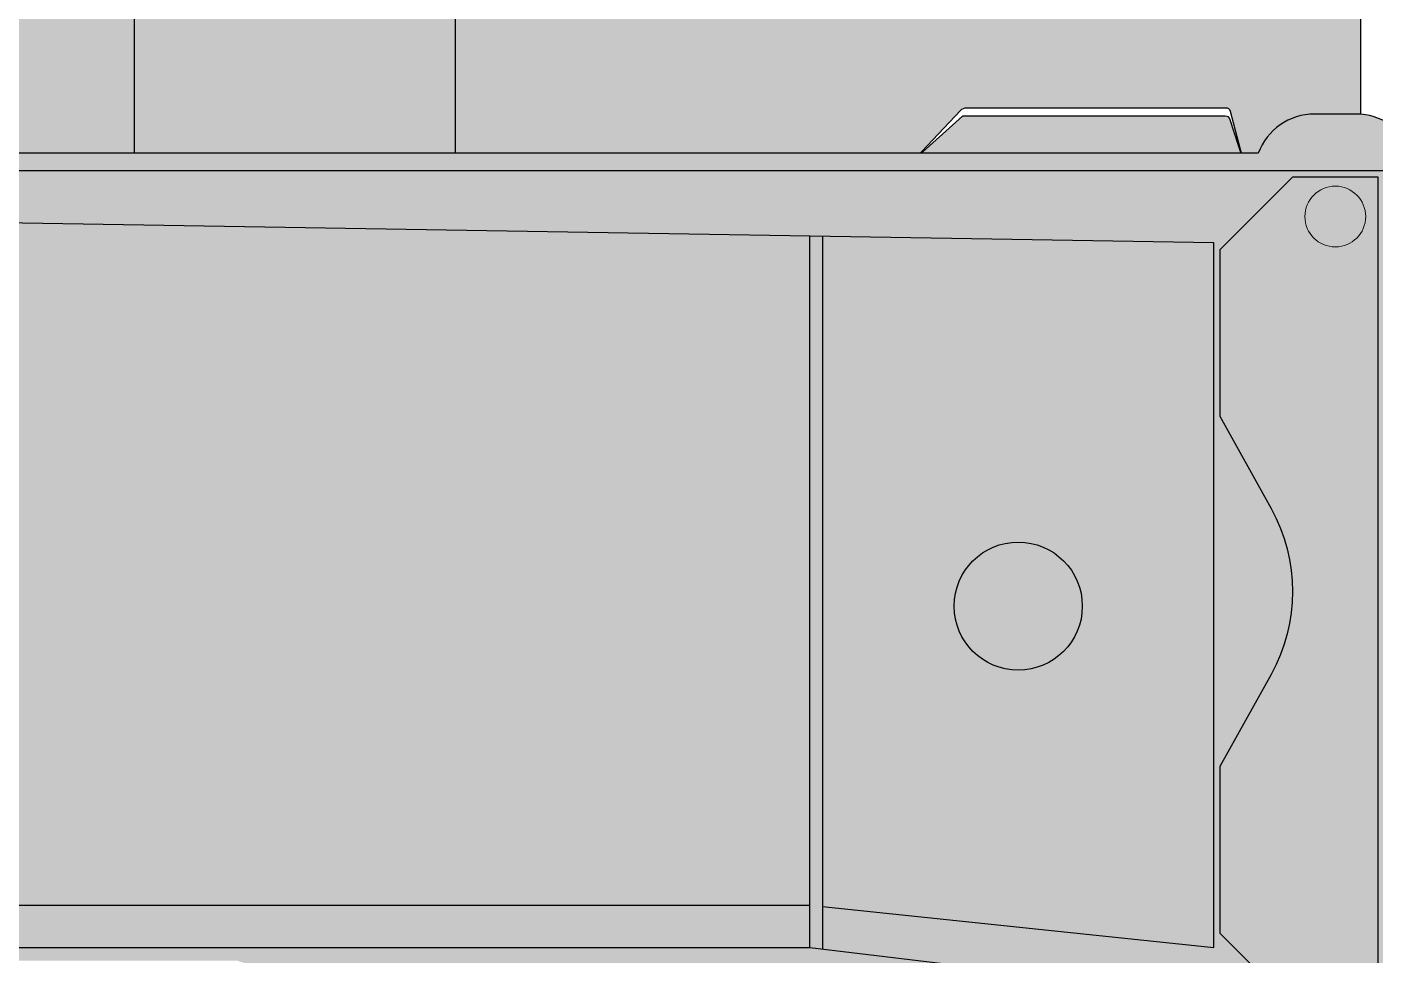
# Model space of a CAD drawing. Header units: millimetres. Extents: x 144133 to 166609, y 63848 to 108303.
# Drawn here: x 148082 to 149660, y 88990 to 90076 of the extents above; entities that cross this region are included whole.
import ezdxf
from ezdxf.enums import TextEntityAlignment as Align

# ---------------------------------------------------------------- set-up
doc = ezdxf.new("R2010")
doc.units = ezdxf.units.MM
doc.set_wipeout_variables(frame=1)
doc.layers.add('Техника. Кран Liebherr LTM 1800', color=250, linetype='Continuous')
doc.layers.add('Техника. Кран Liebherr LTM 1800. Штриховка', color=7, linetype='Continuous', lineweight=15, true_color=0xffdd75)
doc.styles.add('arial', font='arial.ttf')

# ---------------------------------------------------------------- blocks, each defined once
blk = doc.blocks.new('LTM 1800-20221125.20095300')
at = {"color": 0, "linetype": 'ByBlock', "lineweight": -2, "transparency": 16777216}
for points in [[(13039.99999999996, 574.9999999999782, 5.551115123125783e-17), (5366.418795345759, 574.9999999999127), (5321.418572420502, 711.771145181061), (5186.785873434987, 814.3067095433071), (4744.999999999971, 967.6683015016897), (4664.523008593416, 967.849988892016, 0.6072308632839543), (4606.24637216561, 856.3510963770277), (4627.138466358316, 826.4478385622788, -0.9447245870734158), (4589.302966582414, 700.4559649993607), (4280.25369134279, 705.0931991454272), (4374.902266237841, 574.9999999999709), (2000, 575), (2000, 587), (726.904926303454, 587), (700, 575), (-97.76060571771814, 219.1868243524586, 0.6038754934482414), (-125.240387345053, -204.7311539010734), (1147, -983), (1200, -983), (1199.999999999971, -1063), (17104.99999999999, -1063.000000000029)], [(17674.99999999999, -827.0000000000291, 3.061616997868379e-17), (17729.99999999999, -827.0000000000291, 2.775557561562891e-17), (17729.99999999999, -617.0000000000291)]]:
    blk.add_lwpolyline(points, format="xyb", dxfattribs=at)
blk = doc.blocks.new('LTM 1800-20221126.065234')
at = {"color": 0, "linetype": 'ByBlock', "lineweight": -2, "transparency": 16777216}
blk.add_wipeout([(1498.1999999999452, 2481.999999999999), (1486.9999999998763, 2481.999999999999), (1486.9999999998763, 2491.999999999999), (1509.9999999998763, 2491.999999999999), (1509.9999999998763, 2507), (1486.9999999998763, 2507), (1486.9999999998763, 2521.999999999999), (1566.9999999998763, 2521.999999999999), (1591.9999999998763, 2642), (1535.2999999999302, 2672), (1629.9372942945847, 2965.9046406668203), (1629.9372942945847, 2965.9046406668203), (1640.1830675697393, 2993.124176118391), (1653.016433690731, 3019.2236721711834), (1668.3167762725934, 3043.957828657366), (1685.940292668878, 3067.0941777651014), (1685.940292668878, 3067.0941777651014), (1868.950260808684, 3284.6118471215004), (1868.950260808684, 3284.6118471215004), (1927.9761083622498, 3419.622113809516), (1904.1449803393307, 3565.0315362268484), (1805.1109777537322, 3674.137398225469), (1662.6819218241062, 3711.896990617097), (1662.6819218241071, 3711.896990617097), (1456.961508002125, 3706.1043953773033), (1468.9227933124348, 3765.8119523709393), (1468.9227933124348, 3765.8119523709393), (1448.8601995450526, 3867.145072080455), (1371.1534826401721, 3935.2080941012455), (1268.0605219082, 3941.7464628775024), (1182.3776214204554, 3884.0459482979486), (1182.3776214204554, 3884.0459482979486), (1166.5485015341756, 3858.603457899687), (1127.218866488155, 3922.88987170569), (1127.218866488155, 3922.88987170569), (1102.4902737210905, 3953.672919973277), (1070.7861131263298, 3977.2089681093894), (1034.1638222281554, 3991.9706472230037), (994.9999999998754, 3997), (994.9999999998763, 3997), (552.1219802143678, 3997), (552.1219802143678, 3997), (546.8431893889665, 3996.2907845206346), (541.9387785801346, 3994.2134367421622), (537.7565761941496, 3990.915285384631), (534.5931904980098, 3986.6302404476482), (529.1921970451867, 3991.192197045195), (514.9999999998754, 3997), (514.9999999998754, 4028.971143170318), (514.9999999998754, 4028.971143170318), (514.2387953249922, 4032.7979774939695), (512.0710678117434, 4036.0422109821848), (508.8268343235286, 4038.2099384954336), (504.9999999998763, 4038.971143170318), (-1497.8777827356244, 4038.971143170318), (-1512.0218281127748, 4037.9658196957025), (-1609.9710667340619, 4027), (-1664.9855333671517, 4027), (-1664.9855333671517, 4076.999999999999), (-1889.9855333671514, 4076.999999999999), (-1924.985533367151, 4042), (-1924.985533367151, 4038.971143170321), (-2849.86120886798, 4038.971143170318), (-2864.005254245131, 4037.9658196957025), (-2961.954492866411, 4027), (-3016.9544928664113, 4027), (-3016.9544928664113, 4076.999999999999), (-3241.9544928664113, 4076.999999999999), (-3322.0637521503454, 3997), (-5534.853399503736, 3997), (-5534.853399503736, 3997), (-5545.104278858524, 4015.6503958060475), (-5560.485723099349, 4030.358521598787), (-5579.575991460482, 4039.76487291949), (-5600.610528394813, 4042.999999999982), (-5649.389471605304, 4043), (-5649.389471605304, 4043), (-5670.424008539641, 4039.76487291951), (-5689.5142769007825, 4030.3585215988014), (-5704.895721141611, 4015.6503958060566), (-5715.146600496395, 3997), (-8010.000000000116, 3997), (-8010.000000000116, 3977), (-8010.000000000116, 3977), (-8065.077899196065, 3962.2177768074926), (-8105.352638412214, 3921.844091275658), (-8119.999668846503, 3866.7300857796927), (-8105.082341899164, 3811.688624506409), (-8105.082341899164, 3811.688624506409), (-8071.938029983664, 3754.7123014729004), (-8071.938029983664, 3754.7123014729004), (-8064.354313500576, 3736.5299102564904), (-8061.766899460295, 3716.999999999999), (-8064.354313500576, 3697.4700897435087), (-8071.938029983664, 3679.2876985270987), (-8105.082341899106, 3622.311375493716), (-8105.082341899106, 3622.311375493716), (-8117.743681871726, 3589.1652659977663), (-8119.194566851546, 3553.71291717015), (-8109.284035961013, 3519.643055384585), (-8089.043254634366, 3490.500562768021), (-7955.939763296075, 3352.971013018998), (-7991.432228102232, 3236.77544371321), (-7991.432228102232, 3236.77544371321), (-7996.319197769046, 3226.805332607866), (-8004.083127719911, 3218.8676390073733), (-8013.942645980133, 3213.7612226853744), (-8024.90547785104, 3211.999999999999), (-8080.000000000116, 3211.999999999999), (-8085.196152422846, 3215), (-8108.725348828746, 3215), (-8108.725348828746, 3215), (-8116.76494922506, 3214.64019648275), (-8124.740267921379, 3213.5636627881604), (-8132.587537190636, 3211.77900648534), (-8140.244013142081, 3209.300497032389), (-8238.984133438797, 3172.383078802901), (-8238.984133438797, 3172.383078802901), (-8254.63309797673, 3160.724010147592), (-8261.60666768211, 3142.497839442177), (-8257.73692212937, 3123.3706587200804), (-8244.226875094806, 3109.28866304679), (-8165.884572681323, 3064.0577136593893), (-8165.884572681323, 3064.0577136593893), (-8155.326081594161, 3058.8508420739918), (-8144.178286740518, 3055.0666756340006), (-8132.631929981086, 3052.769962476371), (-8120.884572681272, 3051.999999999999), (-7885.000000000125, 3051.999999999999), (-7885.000000000116, 3066.999999999998), (-7870.000000000117, 3042), (-7685.000000000125, 3042), (-7670.000000000116, 3051.999999999999), (-6910.0000000001155, 3051.999999999999), (-6895.000000000116, 3046.999999999998), (-6240.000000000116, 3046.8564097080953), (-1700.000000000124, 2501.956409708102), (-1548.0000000001237, 2501.999999999999), (-1498.2000000000698, 2481.999999999999), (-1498.2000000000698, 2342), (1498.1999999999452, 2342)], dxfattribs=at)
at = {"layer": 'Техника. Кран Liebherr LTM 1800. Штриховка', "transparency": 16777216}
h = blk.add_hatch(color=256, dxfattribs=at)
h.dxf.hatch_style = 1
edge = h.paths.add_edge_path()
edge.add_line((1498.199999999946, 2342), (1498.199999999946, 2482))
edge.add_line((1498.199999999946, 2482), (1486.999999999876, 2482))
edge.add_line((1486.999999999876, 2482), (1486.999999999876, 2492))
edge.add_line((1486.999999999876, 2492), (1509.999999999876, 2492))
edge.add_line((1509.999999999876, 2492), (1509.999999999876, 2507))
edge.add_line((1509.999999999876, 2507), (1486.999999999876, 2507))
edge.add_line((1486.999999999876, 2507), (1486.999999999876, 2522))
edge.add_line((1486.999999999876, 2522), (1566.999999999876, 2522))
edge.add_line((1566.999999999876, 2522), (1591.999999999876, 2642))
edge.add_line((1591.999999999876, 2642), (1535.29999999993, 2672))
edge.add_line((1535.29999999993, 2672), (1629.937294294585, 2965.90464066682))
edge.add_arc((1915.498285909078, 2873.954001367293), 299.9999999990744, 139.9241928653084, 162.1514414502788, ccw=False)
edge.add_line((1685.940292668878, 3067.094177765102), (1868.950260808684, 3284.611847121501))
edge.add_arc((1669.999999999786, 3452.000000000005), 260.0000000000114, 319.9241928653432, 451.6128860610591)
edge.add_line((1662.681921824107, 3711.896990617097), (1456.961508002125, 3706.104395377304))
edge.add_line((1456.961508002125, 3706.104395377304), (1468.922793312435, 3765.811952370939))
edge.add_arc((1310.00000000211, 3787), 160.3289979881602, 352.4059439946281, 502.7501033896959)
edge.add_line((1182.377621420455, 3884.04594829795), (1166.548501534176, 3858.603457899688))
edge.add_line((1166.548501534176, 3858.603457899688), (1127.218866488154, 3922.889871705691))
edge.add_arc((995.0000000001171, 3842.000000000374), 154.9999999996257, 31.45778059819646, 90.000000000089)
edge.add_line((994.9999999998763, 3997), (552.1219802143678, 3997))
edge.add_arc((552.1219802143751, 3976.999999999996), 20.00000000000364, 90.00000000002085, 151.2157987777177)
edge.add_line((534.5931904980098, 3986.630240447648), (529.1921970451876, 3991.192197045195))
edge.add_line((529.1921970451876, 3991.192197045195), (514.9999999998763, 3997))
edge.add_line((514.9999999998763, 3997), (514.9999999998763, 4028.971143170318))
edge.add_arc((504.9999999998854, 4028.971143170327), 9.999999999990905, 359.9999999999479, 450.0000000000521)
edge.add_line((504.9999999998763, 4038.971143170318), (-1497.877782735624, 4038.971143170318))
edge.add_line((-1497.877782735624, 4038.971143170318), (-1512.021828112775, 4037.965819695703))
edge.add_line((-1512.021828112775, 4037.965819695703), (-1609.971066734062, 4027))
edge.add_line((-1609.971066734062, 4027), (-1664.985533367151, 4027))
edge.add_line((-1664.985533367151, 4027), (-1664.985533367151, 4077))
edge.add_line((-1664.985533367151, 4077), (-1889.985533367151, 4077))
edge.add_line((-1889.985533367151, 4077), (-1924.985533367151, 4042))
edge.add_line((-1924.985533367151, 4042), (-1924.985533367151, 4038.971143170322))
edge.add_line((-1924.985533367151, 4038.971143170322), (-2849.86120886798, 4038.971143170318))
edge.add_line((-2849.86120886798, 4038.971143170318), (-2864.00525424513, 4037.965819695703))
edge.add_line((-2864.00525424513, 4037.965819695703), (-2961.954492866411, 4027))
edge.add_line((-2961.954492866411, 4027), (-3016.954492866411, 4027))
edge.add_line((-3016.954492866411, 4027), (-3016.954492866411, 4077))
edge.add_line((-3016.954492866411, 4077), (-3241.954492866411, 4077))
edge.add_line((-3241.954492866411, 4077), (-3322.063752150345, 3997))
edge.add_line((-3322.063752150345, 3997), (-5534.853399503736, 3997))
edge.add_arc((-5600.610528394816, 3972.999999999993), 69.99999999998931, 20.05104256651545, 89.99999999999702)
edge.add_line((-5600.610528394813, 4042.999999999982), (-5649.389471605304, 4043))
edge.add_arc((-5649.389471605314, 3973.000000000019), 69.99999999998136, 89.99999999999183, 159.9489574335047)
edge.add_line((-5715.146600496395, 3997), (-8010.000000000116, 3997))
edge.add_line((-8010.000000000116, 3997), (-8010.000000000116, 3977))
edge.add_arc((-8010.000000000123, 3867.000000000002), 109.9999999999977, 89.99999999999669, 210.1874540748291)
edge.add_line((-8105.082341899164, 3811.688624506409), (-8071.938029983663, 3754.7123014729))
edge.add_arc((-8136.766899460345, 3717), 75.00000000005029, -30.187454074802417, 30.187454074802417, ccw=False)
edge.add_line((-8071.938029983663, 3679.2876985271), (-8105.082341899106, 3622.311375493715))
edge.add_arc((-8010.000000000233, 3567.000000000058), 109.9999999998841, 149.8125459250982, 224.0630417487506)
edge.add_line((-8089.043254634365, 3490.500562768022), (-7955.939763296075, 3352.971013019))
edge.add_line((-7955.939763296075, 3352.971013019), (-7991.432228102232, 3236.77544371321))
edge.add_arc((-8024.905477851014, 3247.000000000121), 35.00000000012149, 269.99999999995686, 343.01447010963625, ccw=False)
edge.add_line((-8024.90547785104, 3212), (-8080.000000000116, 3212))
edge.add_line((-8080.000000000116, 3212), (-8085.196152422846, 3215))
edge.add_line((-8085.196152422846, 3215), (-8108.725348828746, 3215))
edge.add_arc((-8108.725348828608, 3124.999999998839), 90.00000000116052, 90.00000000008801, 110.499999999806)
edge.add_line((-8140.244013142081, 3209.300497032389), (-8238.984133438797, 3172.383078802901))
edge.add_arc((-8226.726875094668, 3139.599552179197), 35.00000000002596, 110.500000000067, 239.9999999997636)
edge.add_line((-8244.226875094806, 3109.288663046791), (-8165.884572681323, 3064.057713659389))
edge.add_arc((-8120.884572681119, 3142.000000000837), 90.0000000008367, 240.0000000001571, 269.9999999999021)
edge.add_line((-8120.884572681272, 3052), (-7885.000000000124, 3052))
edge.add_line((-7885.000000000124, 3052), (-7885.000000000116, 3067))
edge.add_line((-7885.000000000116, 3067), (-7870.000000000116, 3042))
edge.add_line((-7870.000000000116, 3042), (-7685.000000000124, 3042))
edge.add_line((-7685.000000000124, 3042), (-7670.000000000116, 3052))
edge.add_line((-7670.000000000116, 3052), (-6910.000000000116, 3052))
edge.add_line((-6910.000000000116, 3052), (-6895.000000000116, 3047))
edge.add_line((-6895.000000000116, 3047), (-6240.000000000116, 3046.856409708096))
edge.add_line((-6240.000000000116, 3046.856409708096), (-1700.000000000124, 2501.956409708102))
edge.add_line((-1700.000000000124, 2501.956409708102), (-1548.000000000124, 2502))
edge.add_line((-1548.000000000124, 2502), (-1498.20000000007, 2482))
edge.add_line((-1498.20000000007, 2482), (-1498.20000000007, 2342))
edge.add_line((-1498.20000000007, 2342), (1498.199999999946, 2342))
edge = h.paths.add_edge_path(flags=16)
edge.add_arc((1670, 3452), 120, 0, 360)
edge = h.paths.add_edge_path(flags=16)
edge.add_arc((1309.999999999876, 3787), 70, 0, 360)
edge = h.paths.add_edge_path(flags=16)
edge.add_arc((994.9999999998763, 3842), 80, 0, 360)
edge = h.paths.add_edge_path(flags=16)
edge.add_arc((-8010.000000000116, 3867), 40.5, 0, 360)
edge = h.paths.add_edge_path(flags=16)
edge.add_arc((-8010.000000000116, 3567), 40.5, 0, 360)
edge = h.paths.add_edge_path(flags=16)
edge.add_arc((-8185.000000000116, 3137), 26, 0, 360)
at = {"color": 0, "linetype": 'ByBlock', "lineweight": -2, "transparency": 16777216}
for points in [[(-5534.853399503736, 3997, 0.3150539499969211), (-5600.610528394813, 4042.999999999982), (-5649.389471605304, 4043, 0.3150539499970721), (-5715.146600496395, 3997), (-8010.000000000116, 3997)], [(-8010.000000000116, 3977), (514.9999999998763, 3977), (1023.263654908049, 3547.69440019902, -0.2208426425573286), (1040.999999999876, 3509.496801164903), (1040.999999999876, 2522)], [(-5575.000000000116, 2999.16722021476), (-5575.000000000116, 3969.16722021476), (-5675.000000000116, 3969.16722021476), (-5760.000000000116, 3884.16722021476), (-5760.000000000116, 3689.16722021476), (-5700.101782725076, 3581.175537353178, -0.2587590782470376), (-5700.101782724996, 3387.158903076484), (-5760.000000000116, 3279.16722021476), (-5760.000000000116, 3084.16722021476), (-5675.000000000116, 2999.16722021476), (-5575.000000000116, 2999.16722021476)]]:
    blk.add_lwpolyline(points, format="xyb", dxfattribs=at)
for points in [[(-6225.000000000116, 3115.430616740108), (-5767.000000000116, 3067.512114537472), (-5767.000000000116, 3892.335164835211), (-7870.000000000116, 3927)], [(-6240.000000000116, 3067), (-6240.000000000116, 3900.131868131895)], [(-6225.000000000116, 3899.884615384712), (-6224.998747646925, 3065.190207267908)], [(-7870.000000000116, 3117), (-6240.000000000116, 3117)], [(1349.199999999946, 2522), (-1700.000000000124, 2522), (-6240.000000000116, 3067), (-7885.000000000116, 3067)]]:
    blk.add_lwpolyline(points, dxfattribs=at)
at = {"color": 0, "linetype": 'ByBlock', "lineweight": 5, "transparency": 16777216}
blk.add_circle((-5625.000000000113, 3923), 35.56255169178985, dxfattribs=at)
at = {"color": 0, "linetype": 'ByBlock', "lineweight": -2, "transparency": 16777216}
blk.add_circle((-5996.000000000116, 3467), 75, dxfattribs=at)
blk = doc.blocks.new('LTM 1800-20221126.062022')
at = {"color": 0, "linetype": 'ByBlock', "lineweight": -2, "transparency": 16777216}
blk.add_wipeout([(9187.282543326122, 172.0865631894485), (8489.99999999999, 175.00000000000728), (779.9999999999991, 174.99999999999181), (-4.820086052757688, 149.736240642349), (-4.820086052757688, 149.736240642349), (-107.62502126436448, 104.2162645132903), (-149.81380107072164, 3.637978807091713e-12), (-107.62502126436448, -104.21626451328302), (-4.820086052757688, -149.73624064234173), (-4.820086052757688, -149.73624064234173), (779.9999999999964, -175), (8489.999999999989, -175), (9142.29656830351, -172.27452687338518), (12079.999999999989, -159.99999999999363), (12079.999999999998, 160.00000000000637)], dxfattribs=at)
blk = doc.blocks.new('LTM 1800-20221126.073835')
at = {"color": 0, "linetype": 'ByBlock', "lineweight": -2, "transparency": 16777216}
blk.add_wipeout([(-187.50000000000063, 111.5578311690333), (-723.6150518666836, 111.5578311690333), (-723.6150518666836, 111.5578311690333), (-724.588456947181, 111.60561516593805), (-725.5345046640286, 111.83969737061307), (-726.4178796683748, 112.25133964588963), (-727.205606143154, 112.82517565210583), (-781.4784586887762, 161.23840480485524), (-1088.800000000003, 161.23840480485524), (-1088.800000000003, 161.23840480485524), (-1090.7527879445947, 161.21326835427976), (-1092.5494417024365, 160.44773071828536), (-1093.920241850975, 159.0567168612522), (-1094.6593994768555, 157.2490502432629), (-1094.6593994768555, 157.2490502432629), (-1109.1976206674008, 111.6423592814682), (-1232.4967116727858, 111.66939821557753), (-1232.4967116727858, 111.66939821557753), (-1238.237972894225, 110.5285351676348), (-1243.1054390548406, 107.27716282934057), (-1246.35787836977, 102.4104095574288), (-1247.5, 96.66939857601403), (-1247.5, 96.66939857601403), (-1247.5, -251.3306097861132), (-1247.5, -251.3306097861132), (-1246.3585075639476, -257.0701017584099), (-1243.1077642533287, -261.93604884095066), (-1238.2425299215597, -265.1878587952075), (-1232.5032883272215, -266.3306094256766), (-1232.5032883272215, -266.3306094256767), (-1113.059321077104, -266.3567941495421), (-1113.059321077104, -266.3567941495421), (-1111.4446154993775, -266.0892634436649), (-1110.0028144229086, -265.31463034521016), (-1108.8884124146182, -264.11589978947745), (-1108.220821963827, -262.6215203961036), (-1094.6593994768555, -210.750949756737), (-1094.6593994768555, -210.750949756737), (-1093.920241850975, -208.94328313874757), (-1092.5494417024365, -207.55226928171442), (-1090.7527879445947, -206.78673164572024), (-1088.800000000003, -206.76159519514465), (-786.5256841870505, -206.76159519514465), (-786.5256841870505, -206.76159519514465), (-784.3946679141728, -206.87386592839368), (-782.3349177528739, -207.43177662540893), (-780.4385576404011, -208.41037429382823), (-778.790403766252, -209.76589038740326), (-727.2657310069625, -264.85750751824514), (-727.2657310069625, -264.85750751824514), (-726.5483401300695, -265.489191086749), (-725.7248155943003, -265.9744550767092), (-724.8246337414089, -266.2959304765334), (-723.8800147018045, -266.4421107453236), (-723.8800147018046, -266.4421107453236), (-187.5, -266.4421107453236)], dxfattribs=at)
blk.add_wipeout([(187.49999999999994, 111.5578311690333), (187.49999999999994, -266.4421107453236), (-187.50000000000057, -266.4421107453236), (-187.50000000000057, 111.5578311690333)], dxfattribs=at)
at = {"layer": 'Техника. Кран Liebherr LTM 1800. Штриховка', "true_color": 0xadadad, "transparency": 16777216}
h = blk.add_hatch(color=253, dxfattribs=at)
h.dxf.hatch_style = 1
edge = h.paths.add_edge_path()
edge.add_line((-187.5, -266.4421107453236), (-187.5000000000006, 111.5578311690333))
edge.add_line((-187.5000000000006, 111.5578311690333), (-723.6150518666836, 111.5578311690333))
edge.add_arc((-723.8555922789536, 116.5962778620004), 5.044185243208882, 228.3840935869966, 272.7332816927611, ccw=False)
edge.add_line((-727.205606143154, 112.8251756521058), (-781.4784586887763, 161.2384048048552))
edge.add_line((-781.4784586887763, 161.2384048048552), (-1088.800000000003, 161.2384048048552))
edge.add_arc((-1089.712747629009, 156.2813114358644), 5.040424873276931, 79.56700916331948, 168.9307387456928)
edge.add_line((-1094.659399476855, 157.2490502432629), (-1109.197620667401, 111.6423592814681))
edge.add_line((-1109.197620667401, 111.6423592814681), (-1232.496711672786, 111.6693982155775))
edge.add_arc((-1232.500000000007, 96.66939857602127), 14.9999999999928, 89.98743951513597, 180.0000000000281)
edge.add_line((-1247.5, 96.66939857601392), (-1247.5, -251.3306097861132))
edge.add_arc((-1232.500000000005, -251.3306097861187), 14.99999999999454, 179.9999999999789, 269.9874395151568)
edge.add_line((-1232.503288327222, -266.3306094256768), (-1113.059321077104, -266.3567941495421))
edge.add_arc((-1113.058224968039, -261.3567942696881), 4.999999999999497, 269.9874395152324, 345.3481358550714)
edge.add_line((-1108.220821963827, -262.6215203961037), (-1094.659399476855, -210.7509497567371))
edge.add_arc((-1089.712747629009, -211.7186885641356), 5.040424873277001, 79.56700916331948, 168.9307387456928, ccw=False)
edge.add_line((-1088.800000000003, -206.7615951951448), (-786.5256841870505, -206.7615951951448))
edge.add_arc((-785.9880690345185, -216.8376930799351), 10.09043005208936, 44.49464076711672, 93.05414846750551, ccw=False)
edge.add_line((-778.790403766252, -209.7658903874035), (-727.2657310069626, -264.8575075182453))
edge.add_arc((-723.5831257597364, -261.3984488755588), 5.052392314581495, 223.2071270173012, 266.631241791894)
edge.add_line((-723.8800147018046, -266.4421107453236), (-187.5, -266.4421107453236))
h = blk.add_hatch(color=253, dxfattribs=at)
h.dxf.hatch_style = 1
edge = h.paths.add_edge_path()
edge.add_arc((0, 0), 92.49999999999962, 0, 360)
at = {"color": 0, "linetype": 'ByBlock', "lineweight": -2, "transparency": 16777216}
blk.add_lwpolyline([(-187.5, -266.4421107453236), (-187.5000000000006, 111.5578311690333), (-723.6150518666836, 111.5578311690333, -0.1959619673553326), (-727.205606143154, 112.8251756521058), (-781.4784586887763, 161.2384048048552), (-1088.800000000003, 161.2384048048552, 0.4109647068723459), (-1094.659399476855, 157.2490502432629), (-1109.197620667401, 111.6423592814681), (-1232.496711672786, 111.6693982155775, 0.41427777241442), (-1247.5, 96.66939857601392), (-1247.5, -251.3306097861132, 0.4141493552473443), (-1232.503288327222, -266.3306094256768), (-1113.059321077104, -266.3567941495421, 0.3412103848989322), (-1108.220821963827, -262.6215203961037), (-1094.659399476855, -210.7509497567371, -0.4109647068723459), (-1088.800000000003, -206.7615951951448), (-786.5256841870505, -206.7615951951448, -0.2151095036265916), (-778.790403766252, -209.7658903874035), (-727.2657310069626, -264.8575075182453, 0.1917738615195275), (-723.8800147018046, -266.4421107453236)], format="xyb", close=True, dxfattribs=at)
blk.add_circle((0, 0), 92.49999999999962, dxfattribs=at)
blk.add_wipeout([(723.8800147018048, -266.4421107453236), (723.8800147018048, -266.4421107453236), (724.8246337414092, -266.2959304765334), (725.7248155943005, -265.9744550767093), (726.5483401300697, -265.48919108674863), (727.2657310069629, -264.85750751824526), (727.2657310069628, -264.85750751824526), (778.7904037662521, -209.7658903874035), (778.7904037662521, -209.7658903874035), (780.4385576404012, -208.41037429382834), (782.3349177528742, -207.43177662540904), (784.3946679141729, -206.8738659283939), (786.5256841870507, -206.76159519514476), (1088.8000000000031, -206.76159519514476), (1088.8000000000031, -206.76159519514476), (1090.752787944595, -206.78673164572035), (1092.5494417024368, -207.55226928171464), (1093.9202418509751, -208.9432831387478), (1094.6593994768555, -210.7509497567372), (1094.6593994768555, -210.750949756737), (1108.2208219638271, -262.62152039610373), (1108.2208219638271, -262.62152039610373), (1108.8884124146184, -264.1158997894778), (1110.0028144229088, -265.31463034521016), (1111.4446154993775, -266.089263443665), (1113.0593210771044, -266.3567941495421), (1232.503288327222, -266.3306094256768), (1232.503288327222, -266.3306094256768), (1238.2425299215602, -265.1878587952074), (1243.107764253329, -261.9360488409509), (1246.358507563948, -257.0701017584099), (1247.5000000000005, -251.3306097861132), (1247.5000000000002, -251.3306097861132), (1247.5000000000002, 96.66939857601403), (1247.5000000000002, 96.66939857601403), (1246.3578783697703, 102.4104095574288), (1243.1054390548409, 107.27716282934057), (1238.237972894225, 110.52853516763503), (1232.4967116727858, 111.66939821557753), (1109.197620667401, 111.6423592814682), (1094.6593994768555, 157.249050243263), (1094.6593994768555, 157.249050243263), (1093.9202418509751, 159.0567168612523), (1092.5494417024368, 160.44773071828558), (1090.752787944595, 161.21326835427988), (1088.8000000000031, 161.23840480485535), (781.4784586887765, 161.23840480485535), (727.2056061431541, 112.82517565210594), (727.2056061431541, 112.82517565210594), (726.417879668375, 112.25133964588974), (725.534504664029, 111.83969737061307), (724.5884569471812, 111.60561516593782), (723.6150518666839, 111.5578311690333), (187.5, 111.5578311690333), (187.49999999999852, -266.4421107453236)], dxfattribs=at)
at = {"layer": 'Техника. Кран Liebherr LTM 1800. Штриховка', "true_color": 0xadadad, "transparency": 16777216}
h = blk.add_hatch(color=253, dxfattribs=at)
h.dxf.hatch_style = 1
edge = h.paths.add_edge_path()
edge.add_line((187.4999999999985, -266.4421107453236), (723.8800147018046, -266.4421107453236))
edge.add_arc((723.5831257597364, -261.3984488755588), 5.052392314581487, 273.368758208106, 316.7928729826988)
edge.add_line((727.2657310069626, -264.8575075182453), (778.790403766252, -209.7658903874035))
edge.add_arc((785.9880690345185, -216.8376930799351), 10.09043005208933, 86.94585153249449, 135.5053592328833, ccw=False)
edge.add_line((786.5256841870505, -206.7615951951448), (1088.800000000003, -206.7615951951448))
edge.add_arc((1089.712747629009, -211.7186885641356), 5.040424873276931, 11.069261254307207, 100.43299083668057, ccw=False)
edge.add_line((1094.659399476855, -210.7509497567371), (1108.220821963827, -262.6215203961037))
edge.add_arc((1113.058224968039, -261.3567942696881), 4.999999999999401, 194.6518641449286, 270.0125604847676)
edge.add_line((1113.059321077104, -266.3567941495421), (1232.503288327222, -266.3306094256768))
edge.add_arc((1232.500000000005, -251.3306097861187), 14.99999999999463, 270.0125604848432, 360.0000000000211)
edge.add_line((1247.5, -251.3306097861132), (1247.5, 96.66939857601392))
edge.add_arc((1232.500000000007, 96.66939857602127), 14.99999999999272, 359.9999999999719, 450.012560484864)
edge.add_line((1232.496711672786, 111.6693982155775), (1109.197620667401, 111.6423592814681))
edge.add_line((1109.197620667401, 111.6423592814681), (1094.659399476855, 157.2490502432629))
edge.add_arc((1089.712747629009, 156.2813114358644), 5.040424873277001, 11.06926125430721, 100.4329908366805)
edge.add_line((1088.800000000003, 161.2384048048552), (781.4784586887763, 161.2384048048552))
edge.add_line((781.4784586887763, 161.2384048048552), (727.205606143154, 112.8251756521058))
edge.add_arc((723.8555922789536, 116.5962778620004), 5.044185243208942, 267.2667183072389, 311.6159064130032, ccw=False)
edge.add_line((723.6150518666836, 111.5578311690333), (187.5, 111.5578311690333))
edge.add_line((187.5, 111.5578311690333), (187.4999999999985, -266.4421107453236))
at = {"layer": 'Техника. Кран Liebherr LTM 1800. Штриховка', "true_color": 0x848484, "transparency": 16777216}
h = blk.add_hatch(color=252, dxfattribs=at)
h.dxf.hatch_style = 1
h.paths.add_polyline_path([(-187.5000000000006, 111.5578311690333), (187.5, 111.5578311690333), (187.5, -266.4421107453236), (-187.5000000000006, -266.4421107453236)])
edge = h.paths.add_edge_path(flags=16)
edge.add_arc((0, 0), 92.49999999999962, 0, 360)
at = {"color": 0, "linetype": 'ByBlock', "lineweight": -2, "transparency": 16777216}
blk.add_lwpolyline([(187.4999999999985, -266.4421107453236), (723.8800147018046, -266.4421107453236, 0.1917738615195275), (727.2657310069626, -264.8575075182453), (778.790403766252, -209.7658903874035, -0.2151095036265916), (786.5256841870505, -206.7615951951448), (1088.800000000003, -206.7615951951448, -0.4109647068723459), (1094.659399476855, -210.7509497567371), (1108.220821963827, -262.6215203961037, 0.3412103848989322), (1113.059321077104, -266.3567941495421), (1232.503288327222, -266.3306094256768, 0.4141493552473443), (1247.5, -251.3306097861132), (1247.5, 96.66939857601392, 0.41427777241442), (1232.496711672786, 111.6693982155775), (1109.197620667401, 111.6423592814681), (1094.659399476855, 157.2490502432629, 0.4109647068723459), (1088.800000000003, 161.2384048048552), (781.4784586887763, 161.2384048048552), (727.205606143154, 112.8251756521058, -0.1959619673553311), (723.6150518666836, 111.5578311690333), (187.5, 111.5578311690333)], format="xyb", close=True, dxfattribs=at)
blk.add_lwpolyline([(-187.5000000000006, 111.5578311690333), (187.5, 111.5578311690333), (187.5, -266.4421107453236), (-187.5000000000006, -266.4421107453236)], close=True, dxfattribs=at)
blk = doc.blocks.new('*U99')
at = {"color": 0, "linetype": 'ByBlock', "lineweight": -2, "transparency": 16777216, "rotation": 130.7074072742269}
blk.add_blockref('LTM 1800-20221126.062022', (1309.999999999876, 3787), dxfattribs=at)
at = {"color": 0, "linetype": 'ByBlock', "lineweight": -2, "transparency": 16777216}
blk.add_lwpolyline([(-7222.691357743914, 3605.995259745265), (-6068.344280518215, 11412.66392022785), (-6622.96156503062, 11494.67340073732), (-7777.308642256317, 3688.004740254737)], close=True, dxfattribs=at)
at = {"color": 0, "linetype": 'ByBlock', "lineweight": -2, "transparency": 16777216, "rotation": 70}
blk.add_blockref('LTM 1800-20221125.20095300', (1670, 3452), dxfattribs=at)
at = {"color": 0, "linetype": 'ByBlock', "lineweight": -2, "transparency": 16777216}
blk.add_blockref('LTM 1800-20221126.073835', (-6842.5, 3501.08081616438), dxfattribs=at)
at = {"layer": 'Defpoints', "color": 250, "linetype": 'ByBlock', "lineweight": -2, "transparency": 16777216, "style": 'arial', "width": 0.9}
blk.add_attdef('МАРКА', text='', height=250, rotation=69.99999999998934, dxfattribs=at).set_placement((7630.768738871458, 18392.53249221465), align=Align.MIDDLE_CENTER)
at = {"color": 0, "linetype": 'ByBlock', "lineweight": -2, "transparency": 16777216}
blk.add_blockref('LTM 1800-20221126.073835', (-6842.5, 3879.08081616438), dxfattribs=at)
blk.add_blockref('LTM 1800-20221126.073835', (-6842.5, 4257.08081616438), dxfattribs=at)
blk.add_blockref('LTM 1800-20221126.065234', (0, 0), dxfattribs=at)

msp = doc.modelspace()

# ---------------------------------------------------------------- block references
at = {"layer": 'Техника. Кран Liebherr LTM 1800', "transparency": 16777216}
msp.add_blockref('*U99', (155238.0519351188, 85931.16006906319), dxfattribs=at)

doc.saveas('drawing.dxf')
